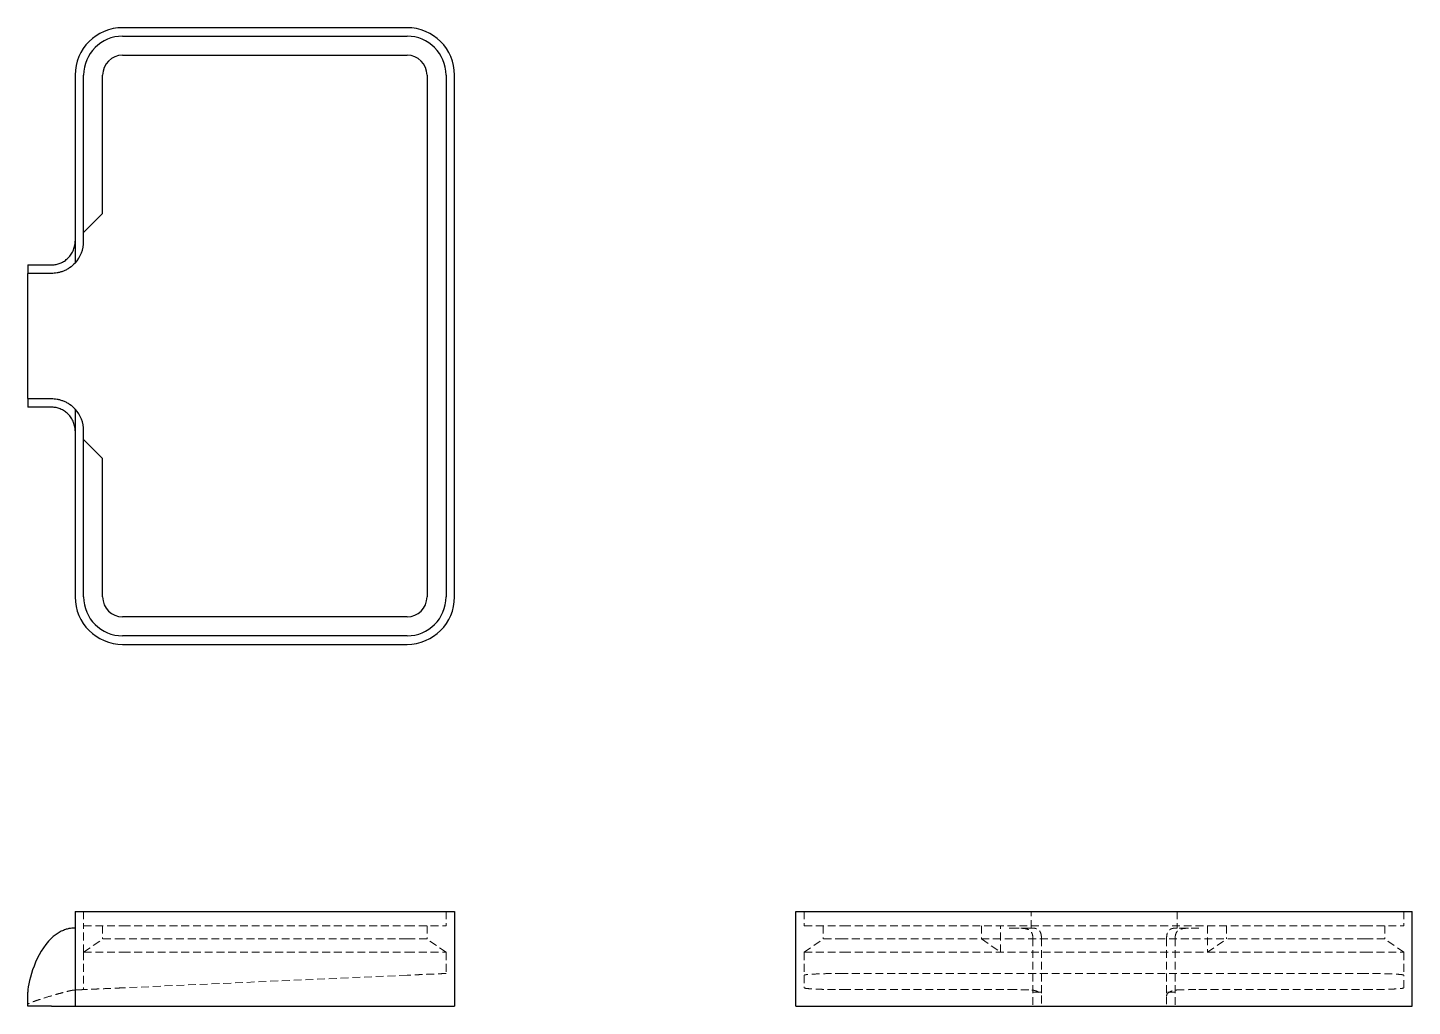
# Model space of a CAD drawing. Header units: millimetres. Extents: x 48 to 273, y 49 to 208.
import ezdxf

# ---------------------------------------------------------------- set-up
doc = ezdxf.new("R2010")
doc.units = ezdxf.units.MM
doc.linetypes.add('HIDDEN', pattern=[1.905, 1.27, -0.635])

msp = doc.modelspace()

# ---------------------------------------------------------------- linework, layer by layer
at = {"color": 7, "linetype": 'Continuous', "lineweight": 25}
for p, q in [((109.97, 208), (63.82, 208)), ((63.82, 206.62), (109.97, 206.62)), ((63.82, 203.54), (109.97, 203.54)), ((56.13, 200.31), (56.13, 169.84)), ((57.51, 173.38), (57.51, 200.31)), ((60.59, 177.85), (60.59, 200.31)), ((113.2, 200.31), (113.2, 115.69)), ((116.28, 200.31), (116.28, 115.69)), ((117.66, 115.69), (117.66, 200.31)), ((57.51, 174.77), (60.59, 177.85)), ((48.43, 169.54), (48.43, 168.15)), ((48.43, 147.85), (48.43, 168.15)), ((48.43, 147.85), (48.43, 146.46)), ((56.13, 146.16), (56.13, 115.69)), ((57.51, 115.69), (57.51, 142.62)), ((60.59, 138.15), (57.51, 141.23)), ((60.59, 115.69), (60.59, 138.15)), ((109.97, 112.46), (63.82, 112.46)), ((109.97, 109.38), (63.82, 109.38)), ((63.82, 108), (109.97, 108)), ((56.13, 64.69), (56.13, 49.31)), ((56.13, 64.69), (63.82, 64.69)), ((63.82, 64.69), (109.97, 64.69)), ((109.97, 64.69), (117.66, 64.69)), ((117.66, 64.69), (117.66, 49.31)), ((173, 49.31), (173, 64.69)), ((173, 64.69), (180.69, 64.69)), ((180.69, 64.69), (265.31, 64.69)), ((265.31, 64.69), (273, 64.69)), ((273, 49.31), (273, 64.69)), ((48.43, 49.31), (48.43, 51.62)), ((52.28, 49.31), (48.43, 49.31)), ((52.28, 49.31), (56.13, 49.31)), ((56.13, 49.31), (63.82, 49.31)), ((63.82, 49.31), (109.97, 49.31)), ((109.97, 49.31), (117.66, 49.31)), ((173, 49.31), (180.69, 49.31)), ((180.69, 49.31), (265.31, 49.31)), ((265.31, 49.31), (273, 49.31))]:
    msp.add_line(p, q, dxfattribs=at)
at = {"color": 7, "linetype": 'HIDDEN', "lineweight": 18}
for p, q in [((57.51, 64.69), (57.51, 62.38)), ((116.28, 64.69), (116.28, 62.38)), ((174.38, 64.69), (174.38, 62.38)), ((211.16, 62), (211.16, 64.69)), ((234.84, 64.69), (234.84, 62)), ((271.62, 64.69), (271.62, 62.38)), ((57.51, 62.38), (63.82, 62.38)), ((57.51, 58.08), (57.51, 62.38)), ((60.59, 62.38), (60.59, 60.23)), ((63.82, 62.38), (109.97, 62.38)), ((109.97, 62.38), (116.28, 62.38)), ((113.2, 62.38), (113.2, 60.23)), ((174.38, 62.38), (180.69, 62.38)), ((177.46, 62.38), (177.46, 60.23)), ((180.69, 62.38), (265.31, 62.38)), ((203.15, 62.38), (203.15, 60.23)), ((206.23, 58.08), (206.23, 62.38)), ((211.16, 62), (207.62, 62)), ((238.38, 62), (234.84, 62)), ((239.77, 62.38), (239.77, 58.08)), ((242.85, 62.38), (242.85, 60.23)), ((265.31, 62.38), (271.62, 62.38)), ((268.54, 62.38), (268.54, 60.23)), ((57.51, 58.08), (60.59, 60.23)), ((63.82, 60.23), (60.59, 60.23)), ((109.97, 60.23), (63.82, 60.23)), ((113.2, 60.23), (109.97, 60.23)), ((116.28, 58.08), (113.2, 60.23)), ((174.38, 58.08), (177.46, 60.23)), ((180.69, 60.23), (177.46, 60.23)), ((265.31, 60.23), (180.69, 60.23)), ((203.15, 60.23), (206.23, 58.08)), ((211.46, 60.33), (211.46, 49.31)), ((212.85, 60.33), (212.85, 51.01)), ((233.15, 60.33), (233.15, 51.01)), ((234.54, 60.33), (234.54, 49.31)), ((239.77, 58.08), (242.85, 60.23)), ((268.54, 60.23), (265.31, 60.23)), ((271.62, 58.08), (268.54, 60.23)), ((57.51, 58.08), (63.82, 58.08)), ((57.51, 58.08), (57.51, 52.02)), ((63.82, 58.08), (109.97, 58.08)), ((109.97, 58.08), (116.28, 58.08)), ((116.28, 58.08), (116.28, 54.63)), ((174.38, 58.08), (180.69, 58.08)), ((174.38, 58.08), (174.38, 54.35)), ((180.69, 58.08), (265.31, 58.08)), ((265.31, 58.08), (271.62, 58.08)), ((271.62, 58.08), (271.62, 54.35)), ((109.97, 54.35), (63.82, 52.3)), ((174.38, 54.35), (174.38, 52.3)), ((265.31, 54.63), (180.69, 54.63)), ((271.62, 52.3), (271.62, 54.35)), ((180.69, 52.02), (207.62, 52.02)), ((238.38, 52.02), (265.31, 52.02)), ((212.85, 51.62), (211.46, 51.62)), ((234.54, 51.62), (233.15, 51.62))]:
    msp.add_line(p, q, dxfattribs=at)
at = {"color": 7, "linetype": 'HIDDEN', "lineweight": 18, "flags": 128}
for points in [[(56.02, 51.95), (56.02, 51.95)], [(48.43, 49.65), (48.43, 49.65)]]:
    msp.add_lwpolyline(points, dxfattribs=at)
at = {"color": 7, "linetype": 'Continuous', "lineweight": 25}
for centre, radius, start, end in [((63.82, 200.31), 7.69, 90, 180), ((63.82, 200.31), 6.31, 90, 180), ((109.97, 200.31), 7.69, 0, 90), ((109.97, 200.31), 6.31, 0, 90), ((63.82, 200.31), 3.23, 90, 180), ((109.97, 200.31), 3.23, 0, 90), ((52.28, 173.38), 5.23, 317.3321, 0), ((52.28, 142.62), 5.23, 0, 42.6679), ((63.82, 115.69), 7.69, 180, 270), ((63.82, 115.69), 6.31, 180, 270), ((63.82, 115.69), 3.23, 180, 270), ((109.97, 115.69), 6.31, 270, 0), ((109.97, 115.69), 7.69, 270, 0), ((109.97, 115.69), 3.23, 270, 0)]:
    msp.add_arc(centre, radius, start, end, dxfattribs=at)
for points, knots in [([(52.28, 169.54), (52.48, 169.54), (52.68, 169.55), (53.1, 169.62), (53.33, 169.68), (53.77, 169.83), (54, 169.93), (54.44, 170.19), (54.65, 170.34), (55.04, 170.7), (55.23, 170.9), (55.54, 171.33), (55.68, 171.56), (55.9, 172.06), (55.98, 172.31), (56.1, 172.84), (56.13, 173.11), (56.13, 173.38)], [0, 0, 0, 0, 0.125, 0.125, 0.25, 0.25, 0.375, 0.375, 0.5, 0.5, 0.625, 0.625, 0.75, 0.75, 0.875, 0.875, 1, 1, 1, 1]), ([(56.13, 169.84), (55.86, 169.55), (55.56, 169.29), (55.07, 168.95), (54.9, 168.85), (54.56, 168.67), (54.39, 168.6), (54.05, 168.46), (53.87, 168.4), (53.53, 168.3), (53.37, 168.27), (52.88, 168.18), (52.57, 168.15), (52.28, 168.15)], [0, 0, 0, 0, 0.25, 0.25, 0.375, 0.375, 0.5, 0.5, 0.625, 0.625, 0.75, 0.75, 1, 1, 1, 1]), ([(52.28, 147.85), (52.57, 147.85), (52.88, 147.82), (53.36, 147.74), (53.53, 147.7), (53.87, 147.6), (54.04, 147.54), (54.38, 147.41), (54.56, 147.33), (54.9, 147.15), (55.07, 147.05), (55.55, 146.72), (55.85, 146.46), (56.13, 146.16)], [0, 0, 0, 0, 0.25, 0.25, 0.375, 0.375, 0.5, 0.5, 0.625, 0.625, 0.75, 0.75, 1, 1, 1, 1]), ([(56.13, 142.62), (56.13, 142.89), (56.1, 143.16), (55.99, 143.68), (55.9, 143.94), (55.68, 144.43), (55.55, 144.67), (55.23, 145.1), (55.04, 145.3), (54.75, 145.57), (54.65, 145.65), (54.44, 145.8), (54.33, 145.87), (54, 146.07), (53.77, 146.17), (53.33, 146.32), (53.1, 146.38), (52.68, 146.45), (52.48, 146.46), (52.28, 146.46)], [0, 0, 0, 0, 0.125, 0.125, 0.25, 0.25, 0.375, 0.375, 0.5, 0.5, 0.5625, 0.5625, 0.625, 0.625, 0.75, 0.75, 0.875, 0.875, 1, 1, 1, 1]), ([(56.13, 62), (56.13, 62), (56.1, 62), (55.99, 62), (55.9, 62), (55.68, 61.98), (55.55, 61.97), (55.23, 61.92), (55.04, 61.89), (54.75, 61.81), (54.65, 61.78), (54.44, 61.71), (54.33, 61.67), (54, 61.53), (53.77, 61.42), (53.33, 61.16), (53.1, 61.01), (52.68, 60.69), (52.48, 60.52), (52.28, 60.33)], [0, 0, 0, 0, 0.125, 0.125, 0.25, 0.25, 0.375, 0.375, 0.5, 0.5, 0.5625, 0.5625, 0.625, 0.625, 0.75, 0.75, 0.875, 0.875, 1, 1, 1, 1])]:
    msp.add_open_spline(points, degree=3, knots=knots, dxfattribs=at)
for points in [[(48.43, 169.54), (48.54, 169.54), (49.78, 169.54), (52.28, 169.54)], [(52.28, 168.15), (49.78, 168.15), (48.54, 168.15), (48.43, 168.15)], [(48.43, 147.85), (48.54, 147.85), (49.78, 147.85), (52.28, 147.85)], [(52.28, 146.46), (49.78, 146.46), (48.54, 146.46), (48.43, 146.46)], [(52.28, 60.33), (49.78, 57.94), (48.54, 53.63), (48.43, 51.62)]]:
    msp.add_open_spline(points, degree=3, dxfattribs=at)
at = {"color": 7, "linetype": 'HIDDEN', "lineweight": 18}
for points, knots in [([(207.62, 62), (207.89, 62), (208.16, 62), (208.68, 62), (208.94, 62), (209.43, 61.98), (209.67, 61.97), (210.1, 61.92), (210.3, 61.89), (210.57, 61.81), (210.65, 61.78), (210.8, 61.71), (210.87, 61.67), (211.07, 61.53), (211.17, 61.42), (211.32, 61.16), (211.38, 61.01), (211.45, 60.69), (211.46, 60.52), (211.46, 60.33)], [0, 0, 0, 0, 0.125, 0.125, 0.25, 0.25, 0.375, 0.375, 0.5, 0.5, 0.5625, 0.5625, 0.625, 0.625, 0.75, 0.75, 0.875, 0.875, 1, 1, 1, 1]), ([(212.85, 60.33), (212.85, 60.61), (212.82, 60.86), (212.74, 61.18), (212.7, 61.29), (212.6, 61.47), (212.54, 61.55), (212.41, 61.69), (212.33, 61.75), (212.15, 61.85), (212.05, 61.89), (211.72, 61.98), (211.46, 62), (211.16, 62)], [0, 0, 0, 0, 0.25, 0.25, 0.375, 0.375, 0.5, 0.5, 0.625, 0.625, 0.75, 0.75, 1, 1, 1, 1]), ([(234.84, 62), (234.55, 62), (234.29, 61.98), (233.95, 61.89), (233.85, 61.85), (233.67, 61.75), (233.6, 61.69), (233.46, 61.55), (233.4, 61.47), (233.3, 61.29), (233.27, 61.19), (233.18, 60.86), (233.15, 60.61), (233.15, 60.33)], [0, 0, 0, 0, 0.25, 0.25, 0.375, 0.375, 0.5, 0.5, 0.625, 0.625, 0.75, 0.75, 1, 1, 1, 1]), ([(234.54, 60.33), (234.54, 60.52), (234.55, 60.69), (234.62, 61.01), (234.68, 61.16), (234.83, 61.42), (234.93, 61.53), (235.19, 61.71), (235.34, 61.78), (235.7, 61.89), (235.9, 61.92), (236.33, 61.97), (236.56, 61.98), (237.06, 62), (237.31, 62), (237.84, 62), (238.11, 62), (238.38, 62)], [0, 0, 0, 0, 0.125, 0.125, 0.25, 0.25, 0.375, 0.375, 0.5, 0.5, 0.625, 0.625, 0.75, 0.75, 0.875, 0.875, 1, 1, 1, 1]), ([(116.28, 54.63), (116.28, 54.63), (116.25, 54.63), (116.1, 54.62), (115.99, 54.62), (115.68, 54.6), (115.49, 54.6), (115.02, 54.57), (114.74, 54.56), (114.12, 54.53), (113.78, 54.52), (113.06, 54.49), (112.68, 54.47), (111.91, 54.44), (111.51, 54.42), (110.73, 54.38), (110.34, 54.37), (109.97, 54.35)], [0, 0, 0, 0, 0.125, 0.125, 0.25, 0.25, 0.375, 0.375, 0.5, 0.5, 0.625, 0.625, 0.75, 0.75, 0.875, 0.875, 1, 1, 1, 1]), ([(180.69, 54.63), (180.32, 54.63), (179.94, 54.63), (179.15, 54.62), (178.76, 54.62), (177.98, 54.6), (177.6, 54.6), (176.88, 54.57), (176.54, 54.56), (175.92, 54.53), (175.65, 54.52), (175.18, 54.49), (174.98, 54.47), (174.67, 54.44), (174.56, 54.42), (174.42, 54.38), (174.38, 54.37), (174.38, 54.35)], [0, 0, 0, 0, 0.125, 0.125, 0.25, 0.25, 0.375, 0.375, 0.5, 0.5, 0.625, 0.625, 0.75, 0.75, 0.875, 0.875, 1, 1, 1, 1]), ([(271.62, 54.35), (271.62, 54.37), (271.58, 54.38), (271.44, 54.42), (271.33, 54.44), (271.02, 54.47), (270.82, 54.49), (270.35, 54.52), (270.08, 54.53), (269.46, 54.56), (269.12, 54.57), (268.4, 54.6), (268.02, 54.6), (267.24, 54.62), (266.85, 54.62), (266.06, 54.63), (265.68, 54.63), (265.31, 54.63)], [0, 0, 0, 0, 0.125, 0.125, 0.25, 0.25, 0.375, 0.375, 0.5, 0.5, 0.625, 0.625, 0.75, 0.75, 0.875, 0.875, 1, 1, 1, 1]), ([(56.02, 51.95), (55.96, 51.95), (55.9, 51.94), (55.77, 51.92), (55.7, 51.91), (55.5, 51.87), (55.36, 51.84), (54.92, 51.74), (54.61, 51.66), (53.98, 51.49), (53.64, 51.4), (52.97, 51.21), (52.62, 51.11), (52.28, 51.01)], [0, 0, 0, 0, 0.0625, 0.0625, 0.125, 0.125, 0.25, 0.25, 0.5, 0.5, 0.75, 0.75, 1, 1, 1, 1]), ([(57.51, 52.02), (57.51, 52.02), (57.38, 52.01), (56.87, 51.99), (56.48, 51.97), (56.02, 51.95)], [0, 0, 0, 0, 0.5, 0.5, 1, 1, 1, 1]), ([(63.82, 52.3), (63.45, 52.28), (63.06, 52.27), (62.28, 52.23), (61.89, 52.21), (61.11, 52.18), (60.73, 52.16), (60.01, 52.13), (59.67, 52.11), (59.05, 52.09), (58.78, 52.07), (58.3, 52.05), (58.11, 52.05), (57.8, 52.03), (57.69, 52.03), (57.54, 52.02), (57.51, 52.02), (57.51, 52.02)], [0, 0, 0, 0, 0.125, 0.125, 0.25, 0.25, 0.375, 0.375, 0.5, 0.5, 0.625, 0.625, 0.75, 0.75, 0.875, 0.875, 1, 1, 1, 1]), ([(174.38, 52.3), (174.38, 52.28), (174.42, 52.27), (174.56, 52.23), (174.67, 52.21), (174.98, 52.18), (175.18, 52.16), (175.65, 52.13), (175.92, 52.11), (176.54, 52.09), (176.88, 52.07), (177.6, 52.05), (177.98, 52.05), (178.76, 52.03), (179.15, 52.03), (179.94, 52.02), (180.32, 52.02), (180.69, 52.02)], [0, 0, 0, 0, 0.125, 0.125, 0.25, 0.25, 0.375, 0.375, 0.5, 0.5, 0.625, 0.625, 0.75, 0.75, 0.875, 0.875, 1, 1, 1, 1]), ([(207.62, 52.02), (208.27, 52.02), (208.96, 52.01), (210.22, 51.99), (210.8, 51.97), (211.27, 51.95)], [0, 0, 0, 0, 0.5, 0.5, 1, 1, 1, 1]), ([(211.27, 51.95), (211.33, 51.95), (211.4, 51.94), (211.52, 51.92), (211.57, 51.91), (211.74, 51.87), (211.85, 51.84), (212.15, 51.74), (212.31, 51.66), (212.58, 51.49), (212.68, 51.4), (212.81, 51.21), (212.85, 51.11), (212.85, 51.01)], [0, 0, 0, 0, 0.0625, 0.0625, 0.125, 0.125, 0.25, 0.25, 0.5, 0.5, 0.75, 0.75, 1, 1, 1, 1]), ([(233.15, 51.01), (233.15, 51.11), (233.19, 51.21), (233.29, 51.35), (233.33, 51.4), (233.43, 51.49), (233.49, 51.53), (233.69, 51.66), (233.85, 51.74), (234.15, 51.84), (234.25, 51.87), (234.42, 51.91), (234.48, 51.92), (234.6, 51.94), (234.67, 51.95), (234.73, 51.95)], [0, 0, 0, 0, 0.25, 0.25, 0.375, 0.375, 0.5, 0.5, 0.75, 0.75, 0.875, 0.875, 0.9375, 0.9375, 1, 1, 1, 1]), ([(234.73, 51.95), (235.2, 51.97), (235.78, 51.99), (237.04, 52.01), (237.73, 52.02), (238.38, 52.02)], [0, 0, 0, 0, 0.5, 0.5, 1, 1, 1, 1]), ([(265.31, 52.02), (265.68, 52.02), (266.06, 52.02), (266.85, 52.03), (267.24, 52.03), (268.02, 52.05), (268.4, 52.05), (269.12, 52.07), (269.46, 52.09), (270.08, 52.11), (270.35, 52.13), (270.82, 52.16), (271.02, 52.18), (271.33, 52.21), (271.44, 52.23), (271.58, 52.27), (271.62, 52.28), (271.62, 52.3)], [0, 0, 0, 0, 0.125, 0.125, 0.25, 0.25, 0.375, 0.375, 0.5, 0.5, 0.625, 0.625, 0.75, 0.75, 0.875, 0.875, 1, 1, 1, 1]), ([(52.28, 51.01), (51.67, 50.83), (51.06, 50.64), (50.27, 50.38), (50.03, 50.3), (49.6, 50.15), (49.41, 50.09), (48.93, 49.91), (48.73, 49.82), (48.48, 49.7), (48.43, 49.67), (48.43, 49.65)], [0, 0, 0, 0, 0.25, 0.25, 0.375, 0.375, 0.5, 0.5, 0.75, 0.75, 1, 1, 1, 1]), ([(212.85, 51.01), (212.85, 50.83), (212.85, 50.64), (212.85, 50.38), (212.85, 50.3), (212.85, 50.15), (212.85, 50.09), (212.85, 49.91), (212.85, 49.82), (212.85, 49.7), (212.85, 49.67), (212.85, 49.65)], [0, 0, 0, 0, 0.25, 0.25, 0.375, 0.375, 0.5, 0.5, 0.75, 0.75, 1, 1, 1, 1]), ([(233.15, 49.65), (233.15, 49.67), (233.15, 49.7), (233.15, 49.82), (233.15, 49.91), (233.15, 50.09), (233.15, 50.15), (233.15, 50.3), (233.15, 50.38), (233.15, 50.64), (233.15, 50.83), (233.15, 51.01)], [0, 0, 0, 0, 0.25, 0.25, 0.5, 0.5, 0.625, 0.625, 0.75, 0.75, 1, 1, 1, 1])]:
    msp.add_open_spline(points, degree=3, knots=knots, dxfattribs=at)

doc.saveas('drawing.dxf')
